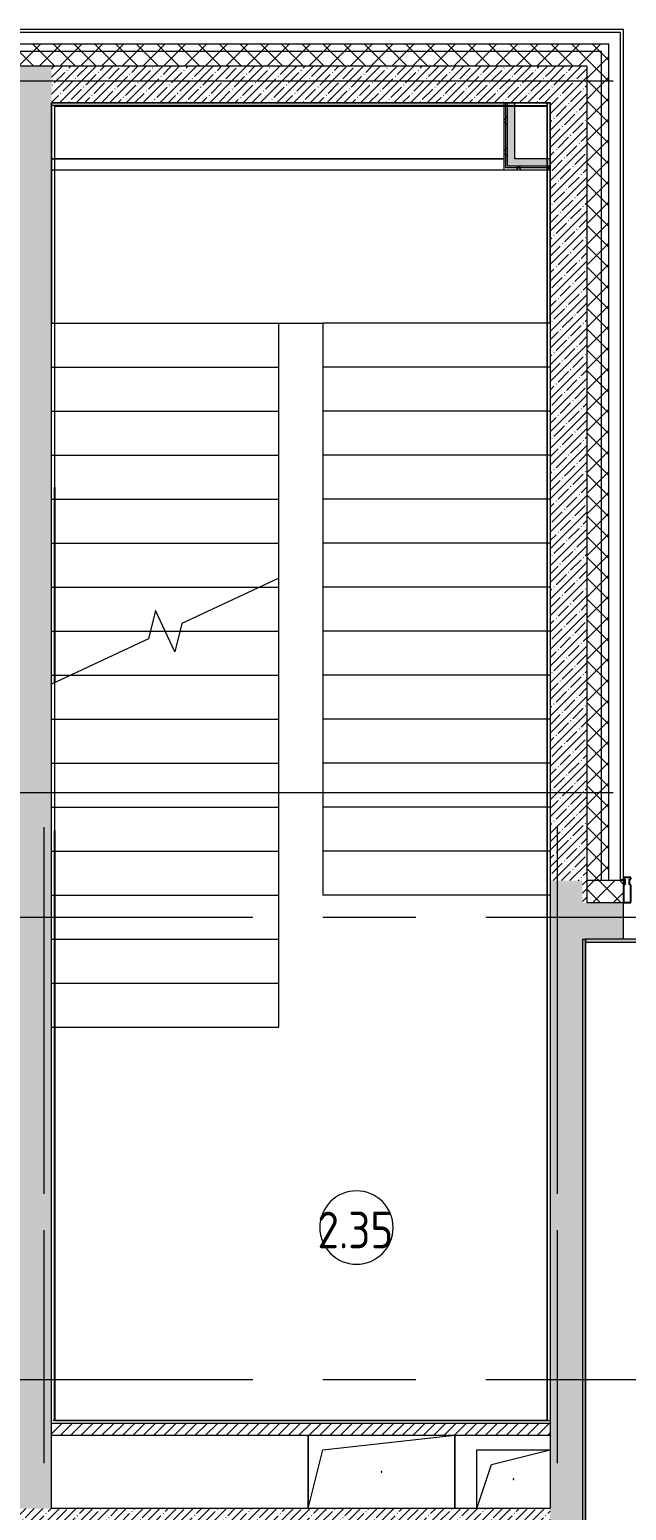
# Model space of a CAD drawing. Header units: millimetres. Extents: x 81609 to 272668, y -8553 to 29000.
# Drawn here: x 89260 to 93330, y 17257 to 27350 of the extents above; entities that cross this region are included whole.
import ezdxf

# ---------------------------------------------------------------- set-up
doc = ezdxf.new("R2010")
doc.units = ezdxf.units.MM
doc.linetypes.add('Осевая', pattern=[3175, 635, -476.25, 1587.5, -476.25])
for name, color, linetype, lineweight in [('A-AREA-IDEN', 7, 'Continuous', 9), ('A-GENM', 7, 'Continuous', 9), ('A-GLAZ-CWMG', 7, 'Continuous', 9), ('A-GLAZ-CWMG-1', 7, 'Continuous', 25), ('A-WALL', 7, 'Continuous', 9), ('I-WALL', 7, 'Continuous', 9), ('S-STRS-1', 7, 'Continuous', 9), ('S-STRS-MBND', 7, 'Continuous', 9), ('Оси', 7, 'Continuous', 9), ('Оси-2', 7, 'Осевая', 9)]:
    doc.layers.add(name, color=color, linetype=linetype, lineweight=lineweight)
doc.layers.add('A-WALL-1', color=7, linetype='Continuous', lineweight=9, true_color=0x3c3c3c)
doc.layers.add('A-WALL-FNSH-1', color=7, linetype='Continuous', lineweight=9, true_color=0x3c3c3c)
doc.styles.add('GOST Common_1', font='GOST_Common.ttf', dxfattribs={"width": 0.9, "height": 250})
pattern_1 = [(45, (0, 0), (-57.024626, 57.024626), []), (45, (57.025, 0), (-57.024626, 57.024626), [100.806, -20.161, 3.353, -16.808])]
pattern_2 = [(45, (0, 0), (-70.71068, 70.71068), []), (135, (0, 0), (-70.71068, -70.71068), [])]
pattern_3 = [(0, (0, 0), (121.92, 30.48), [10.058, -81.382, 10.058, -81.382, -487.68]), (0, (0, 0), (121.92, 30.48), [-182.88, 10.058, -172.822, 10.058, -81.382, -213.36]), (0, (0, 0), (121.92, 30.48), [-457.2, 10.058, -50.902, 10.058, -142.342]), (120, (45.72, 15.24), (-87.356454, 90.345817), [10.058, -81.382, 10.058, -81.382, -487.68]), (120, (45.72, 15.24), (-87.356454, 90.345817), [-182.88, 10.058, -172.822, 10.058, -81.382, -213.36]), (120, (45.72, 15.24), (-87.356454, 90.345817), [-457.2, 10.058, -50.902, 10.058, -142.342]), (240, (60.96, 76.2), (-34.563546, -120.825817), [10.058, -81.382, 10.058, -81.382, -487.68]), (240, (60.96, 76.2), (-34.563546, -120.825817), [-182.88, 10.058, -172.822, 10.058, -81.382, -213.36]), (240, (60.96, 76.2), (-34.563546, -120.825817), [-457.2, 10.058, -50.902, 10.058, -142.342])]
pattern_4 = [(45, (0, 0), (-106.06602, 106.06602), []), (135, (0, 0), (-106.06602, -106.06602), [])]

# ---------------------------------------------------------------- blocks, each defined once
blk = doc.blocks.new('GM_Отверстие прямоугольное _в плите_ - Отверстие-21984622-План размещения напольных электротехнических лючков и розеток 2 этажа в осях 23-33')
at = {"layer": 'A-GENM'}
for p, q in [((-500, -250), (-500, 250)), ((-500, 250), (-500, -250)), ((-400, 150), (500, 250)), ((500, 250), (500, -250)), ((500, -250), (500, 250)), ((-500, -250), (-400, 150))]:
    blk.add_line(p, q, dxfattribs=at)
for start, end in [(360, 180), (180, 360)]:
    blk.add_arc((0, 0), 2.5, start, end, dxfattribs=at)
blk = doc.blocks.new('GM_Отверстие прямоугольное _в плите_ - Отверстие-21958731-План размещения напольных электротехнических лючков и розеток 2 этажа в осях 23-33')
at = {"layer": 'A-GENM'}
for p, q in [((-250, -200), (-250, 200)), ((-250, 200), (250, 200)), ((-150, 100), (250, 200)), ((-250, -200), (-150, 100))]:
    blk.add_line(p, q, dxfattribs=at)
for start, end in [(360, 180), (180, 360)]:
    blk.add_arc((0, 0), 2.5, start, end, dxfattribs=at)
blk = doc.blocks.new('Прямоугольный импост - Импост структурный с накладкой - 170мм-22874499-План размещения напольных электротехнических лючков и розеток 2 этажа в осях 23-33')
at = {"layer": 'A-GLAZ-CWMG-1'}
for p, q in [((0, 160), (-50, 160)), ((-50, 160), (-50, 40)), ((0, 40), (0, 160)), ((-50, 40), (-40, 40)), ((-40, 0), (-50, 0)), ((-50, 0), (-50, -10)), ((-40, 40), (-40, 0)), ((-10, 0), (-10, 40)), ((-10, 40), (0, 40)), ((0, 0), (-10, 0)), ((0, -10), (0, 0)), ((-50, -10), (0, -10))]:
    blk.add_line(p, q, dxfattribs=at)
blk = doc.blocks.new('Зашивка приборов отопления33 - Зашивка приборов отопления-33324347-План размещения напольных электротехнических лючков и розеток 2 этажа в осях 23-33')
at = {"layer": 'A-WALL'}
for p, q in [((124366, 19499), (121281, 19499)), ((121281, 19136), (124366, 19136)), ((124366, 19136), (121281, 19136)), ((121281, 19061), (124366, 19061))]:
    blk.add_line(p, q, dxfattribs=at)
blk = doc.blocks.new('Марка_Помещения - Номер-25198446-План размещения напольных электротехнических лючков и розеток 2 этажа в осях 23-33')
at = {"layer": 'A-AREA-IDEN'}
for start, end in [(360, 180), (180, 360)]:
    blk.add_arc((0, 0), 2.5, start, end, dxfattribs=at)

msp = doc.modelspace()

# ---------------------------------------------------------------- hatches: boundary and pattern name
at = {"layer": 'A-WALL'}
h = msp.add_hatch(dxfattribs=at)
h.set_pattern_fill('FP_1', color=256, style=0, pattern_type=2)
h.set_pattern_definition(pattern_2)
h.paths.add_polyline_path([(93060, 27200), (93160, 27200), (93160, 27250), (84970.7, 27250), (84970.7, 27200), (92296.2, 27200)])
h = msp.add_hatch(dxfattribs=at)
h.set_pattern_fill('FP_1', color=256, style=0, pattern_type=2)
h.set_pattern_definition(pattern_2)
h.paths.add_polyline_path([(93210, 21550), (93210, 27250), (93160, 27250), (93160, 21550)])
h = msp.add_hatch(dxfattribs=at)
h.set_pattern_fill('FP_1', color=256, style=0, pattern_type=2)
h.set_pattern_definition(pattern_2)
h.paths.add_polyline_path([(93060, 27100), (93060, 27200), (84970.7, 27200), (84970.7, 27100), (92296.2, 27100)])
h = msp.add_hatch(dxfattribs=at)
h.set_pattern_fill('FP_1', color=256, style=0, pattern_type=2)
h.set_pattern_definition(pattern_2)
h.paths.add_polyline_path([(93160, 21550), (93160, 27200), (93060, 27200), (93060, 21550)])
h = msp.add_hatch(dxfattribs=at)
h.set_pattern_fill('FP_1', color=256, style=0, pattern_type=2)
h.set_pattern_definition(pattern_2)
h.paths.add_polyline_path([(125080, 21400), (125230, 21400), (125230, 21550), (120150.2, 21550), (120150.2, 21400), (124656.6, 21400)])
h.paths.add_polyline_path([(119250.2, 21400), (119250.2, 21550), (117900.4, 21550), (117900.4, 21400), (118831.7, 21400)])
h.paths.add_polyline_path([(117000.4, 21400), (117000.4, 21550), (115600.4, 21550), (115600.4, 21400), (116890.1, 21400)])
h.paths.add_polyline_path([(113300.4, 21400), (113300.4, 21550), (112150, 21550), (112150, 21400), (113006.9, 21400)])
h.paths.add_polyline_path([(111050, 21400), (111250, 21400), (111250, 21550), (109950.4, 21550), (109950.4, 21400), (110418, 21400)])
h.paths.add_polyline_path([(109050.4, 21400), (109050.4, 21550), (107750.4, 21550), (107750.4, 21400), (108476.4, 21400)])
h.paths.add_polyline_path([(106534.8, 21400), (106850.4, 21400), (106850.4, 21550), (105550.2, 21550), (105550.2, 21400), (106050, 21400)])
h.paths.add_polyline_path([(103250.2, 21400), (103250.2, 21550), (102050, 21550), (102050, 21400), (102651.5, 21400)])
h.paths.add_polyline_path([(100800, 21400), (101150, 21400), (101150, 21550), (96610, 21550), (96610, 21400), (100709.9, 21400)])
h.paths.add_polyline_path([(93310, 21400), (93310, 21550), (93060, 21550), (93060, 21400), (93267, 21400)])
at = {"layer": 'I-WALL'}
h = msp.add_hatch(dxfattribs=at)
h.set_pattern_fill('FP_2', color=256, style=0, pattern_type=2)
h.set_pattern_definition(pattern_1)
h.paths.add_polyline_path([(89160, 17270), (89410, 17270), (89410, 27100), (89160, 27100), (89160, 17610.4)])
h = msp.add_hatch(dxfattribs=at)
h.set_pattern_fill('FP_2', color=256, style=0, pattern_type=2)
h.set_pattern_definition(pattern_1)
h.paths.add_polyline_path([(92790, 26850), (92810, 26850), (92810, 27100), (89410, 27100), (89410, 26850), (92789, 26850)])
h = msp.add_hatch(dxfattribs=at)
h.set_pattern_fill('FP_2', color=256, style=0, pattern_type=2)
h.set_pattern_definition(pattern_1)
h.paths.add_polyline_path([(93060, 21400), (93060, 27100), (92810, 27100), (92810, 21550), (93030, 21550), (93030, 21400)])
h = msp.add_hatch(dxfattribs=at)
h.set_pattern_fill('FP_42', color=256, style=0, pattern_type=2)
h.set_pattern_definition(pattern_4)
h.paths.add_polyline_path([(92507.5, 26395), (92507.5, 26850), (92495, 26850), (92495, 26395)])
h = msp.add_hatch(dxfattribs=at)
h.set_pattern_fill('FP_42', color=256, style=0, pattern_type=2)
h.set_pattern_definition(pattern_4)
h.paths.add_polyline_path([(92520, 26407.5), (92520, 26850), (92507.5, 26850), (92507.5, 26407.5)])
for points in [[(92570, 26420), (92570, 26850), (92520, 26850), (92520, 26420)], [(92810, 26420), (92810, 26470), (92570, 26470), (92570, 26420)]]:
    msp.add_hatch(color=256, dxfattribs=at).paths.add_polyline_path(points)
h = msp.add_hatch(dxfattribs=at)
h.set_pattern_fill('FP_42', color=256, style=0, pattern_type=2)
h.set_pattern_definition(pattern_4)
h.paths.add_polyline_path([(92507.5, 26395), (92810, 26395), (92810, 26407.5), (92507.5, 26407.5)])
h = msp.add_hatch(dxfattribs=at)
h.set_pattern_fill('FP_42', color=256, style=0, pattern_type=2)
h.set_pattern_definition(pattern_4)
h.paths.add_polyline_path([(92570, 26407.5), (92810, 26407.5), (92810, 26420), (92520, 26420), (92520, 26407.5)])
h = msp.add_hatch(dxfattribs=at)
h.set_pattern_fill('FP_2', color=256, style=0, pattern_type=2)
h.set_pattern_definition(pattern_1)
h.paths.add_polyline_path([(93000, 13620), (93000, 13628), (93030, 13628), (93030, 21550), (92810, 21550), (92810, 13620), (92943.4, 13620)])
h = msp.add_hatch(dxfattribs=at)
h.set_pattern_fill('FP_2', color=256, style=0, pattern_type=2)
h.set_pattern_definition(pattern_1)
h.paths.add_polyline_path([(100062.7, 21150), (100560, 21150), (100560, 21400), (96610, 21400), (96610, 21150), (97473.9, 21150)])
h.paths.add_polyline_path([(93030, 21150), (93310, 21150), (93310, 21400), (93030, 21400), (93030, 21262)])
h = msp.add_hatch(dxfattribs=at)
h.set_pattern_fill('FP_41', color=256, style=0, pattern_type=2)
h.set_pattern_definition(pattern_3)
h.paths.add_polyline_path([(93042, 13628), (93050, 13628), (93050, 21150), (93030, 21150), (93030, 13628)])
h = msp.add_hatch(dxfattribs=at)
h.set_pattern_fill('FP_41', color=256, style=0, pattern_type=2)
h.set_pattern_definition(pattern_3)
h.paths.add_polyline_path([(100559, 21130), (100560, 21130), (100560, 21150), (93050.5, 21150), (93050.5, 21130), (100062.7, 21130)])
h = msp.add_hatch(dxfattribs=at)
h.set_pattern_fill('FP_5', color=256, style=0, pattern_type=2)
h.set_pattern_definition([(45, (0, 0), (-35.35534, 35.35534), [])])
h.paths.add_polyline_path([(92810, 17770), (92810, 17850), (89410, 17850), (89410, 17770), (92296.2, 17770)])
h = msp.add_hatch(dxfattribs=at)
h.set_pattern_fill('FP_2', color=256, style=0, pattern_type=2)
h.set_pattern_definition(pattern_1)
h.paths.add_polyline_path([(92376.7, 17050), (92810, 17050), (92810, 17270), (86490, 17270), (86490, 17050), (92296.2, 17050)])

# ---------------------------------------------------------------- linework, layer by layer
at = {"layer": 'A-WALL'}
for p, q in [((93290, 27330), (84970.7, 27330)), ((93210, 27250), (84970.7, 27250)), ((93210, 21550), (93210, 27250)), ((93290, 21550), (93290, 27330)), ((93160, 27200), (84970.7, 27200)), ((93160, 21550), (93160, 27200)), ((93060, 27100), (93060, 21400)), ((92507.5, 26407.5), (92507.5, 26850)), ((92520, 26420), (92520, 26850)), ((89431, 26829), (89430, 26829)), ((92789, 26829), (92789, 26830)), ((92810, 26407.5), (92507.5, 26407.5)), ((92810, 26420), (92520, 26420)), ((93310, 21550), (93060, 21550)), ((93290, 21558), (93310, 21558)), ((93310, 21553), (93290, 21553)), ((93060, 21400), (93310, 21400)), ((93030, 21150), (93050, 21150)), ((93030, 21150), (93030, 13628))]:
    msp.add_line(p, q, dxfattribs=at)
at = {"layer": 'A-WALL-1'}
for p, q in [((93060, 27100), (84970.7, 27100)), ((93060, 27100), (89160, 27100)), ((89410, 17270), (89410, 26850)), ((89410, 26850), (92810, 26850)), ((92495, 26850), (92495, 26395)), ((92570, 26470), (92570, 26850)), ((92810, 26850), (92810, 21150)), ((92810, 26470), (92570, 26470)), ((92495, 26395), (92810, 26395)), ((92810, 21550), (92810, 17270)), ((93310, 21150), (93310, 21550)), ((96610, 21150), (93050, 21150)), ((93050, 13628), (93050, 21150)), ((93050.5, 21150), (93050.5, 21130)), ((93050.5, 21130), (100560, 21130)), ((92810, 17850), (89410, 17850)), ((89410, 17770), (92810, 17770)), ((92810, 17270), (89410, 17270))]:
    msp.add_line(p, q, dxfattribs=at)
at = {"layer": 'A-WALL-FNSH-1'}
for p, q in [((93310, 27350), (84970.7, 27350)), ((93310, 21550), (93310, 27350)), ((92789, 26850), (92789, 26830)), ((92790, 23544.6), (92790, 26850)), ((92789, 26830), (89430, 26830)), ((89430, 26830), (89430, 24230.4)), ((89431, 26829), (92789, 26829)), ((89431, 24230.4), (89431, 26829)), ((92789, 26829), (92789, 23544.6)), ((89430, 24230.4), (89431, 24230.4)), ((89431, 23956.4), (89430, 23956.4)), ((89430, 22897.9), (89430, 21891.8)), ((89431, 21891.8), (89431, 22898.4)), ((89431, 21891.8), (89430, 21891.8)), ((93056.5, 21130), (93056.5, 21129)), ((89430, 17871), (89430, 17870)), ((89430, 17870), (92800, 17870)), ((92800, 17870), (92800, 17871))]:
    msp.add_line(p, q, dxfattribs=at)
at = {"layer": 'I-WALL'}
for p, q in [((89430, 22897.9), (89430, 24230.4)), ((89431, 24230.4), (89431, 22898.4)), ((92789, 17871), (92789, 23544.6)), ((92790, 23544.6), (92790, 17871)), ((92789, 22269.6), (92790, 22269.6)), ((89430, 17871), (89430, 21891.8)), ((89431, 21891.8), (89431, 17871)), ((92790, 21744.6), (92789, 21744.6)), ((89431, 21350.4), (89430, 21350.4)), ((96597.5, 21129), (93050, 21129)), ((93051, 21129), (93051, 13640)), ((89420, 17871), (89420, 17872)), ((89420, 17872), (92800, 17872)), ((92800, 17871), (89420, 17871)), ((92800, 17872), (92800, 17871))]:
    msp.add_line(p, q, dxfattribs=at)
at = {"layer": 'S-STRS-1'}
for p, q in [((89410, 25350), (90960, 25350)), ((89410, 25350), (90960, 25350)), ((90960, 25350), (91260, 25350)), ((90960, 25050), (90960, 25350)), ((92810, 25350), (91260, 25350)), ((91260, 25350), (91260, 25050)), ((92810, 25350), (91260, 25350)), ((89410, 25050), (90960, 25050)), ((89410, 25050), (90960, 25050)), ((90960, 24750), (90960, 25050)), ((91260, 25050), (91260, 24750)), ((92810, 25050), (91260, 25050)), ((92810, 25050), (91260, 25050)), ((89410, 24750), (90960, 24750)), ((89410, 24750), (90960, 24750)), ((90960, 24450), (90960, 24750)), ((91260, 24750), (91260, 24450)), ((92810, 24750), (91260, 24750)), ((92810, 24750), (91260, 24750)), ((89410, 24450), (90960, 24450)), ((89410, 24450), (90960, 24450)), ((90960, 24150), (90960, 24450)), ((91260, 24450), (91260, 24150)), ((92810, 24450), (91260, 24450)), ((92810, 24450), (91260, 24450)), ((89410, 24150), (90960, 24150)), ((89410, 24150), (90960, 24150)), ((90960, 23850), (90960, 24150)), ((91260, 24150), (91260, 23850)), ((92810, 24150), (91260, 24150)), ((92810, 24150), (91260, 24150)), ((89410, 23850), (90960, 23850)), ((89410, 23850), (90960, 23850)), ((90960, 23611.4), (90960, 23850)), ((91260, 23850), (91260, 23550)), ((92810, 23850), (91260, 23850)), ((92810, 23850), (91260, 23850)), ((89410, 23550), (90828.4, 23550)), ((89410, 23550), (90828.4, 23550)), ((90828.4, 23550), (90960, 23550)), ((90828.4, 23550), (90960, 23550)), ((90960, 23550), (90960, 23611.4)), ((90960, 23250), (90960, 23550)), ((91260, 23550), (91260, 23250)), ((92810, 23550), (91260, 23550)), ((92810, 23550), (91260, 23550)), ((89410, 23250), (90084.6, 23250)), ((89410, 23250), (90084.6, 23250)), ((90084.6, 23250), (90185, 23250)), ((90084.6, 23250), (90185, 23250)), ((90185, 23250), (90285.4, 23250)), ((90185, 23250), (90285.4, 23250)), ((90285.4, 23250), (90960, 23250)), ((90285.4, 23250), (90960, 23250)), ((90960, 22950), (90960, 23250)), ((91260, 23250), (91260, 22950)), ((92810, 23250), (91260, 23250)), ((92810, 23250), (91260, 23250)), ((89410, 22950), (89541.6, 22950)), ((89410, 22950), (89541.6, 22950)), ((89541.6, 22950), (90960, 22950)), ((89541.6, 22950), (90960, 22950)), ((90960, 22650), (90960, 22950)), ((91260, 22950), (91260, 22650)), ((92810, 22950), (91260, 22950)), ((92810, 22950), (91260, 22950)), ((89410, 22650), (90960, 22650)), ((89410, 22650), (90960, 22650)), ((90960, 22350), (90960, 22650)), ((91260, 22650), (91260, 22350)), ((92810, 22650), (91260, 22650)), ((92810, 22650), (91260, 22650)), ((89410, 22350), (90960, 22350)), ((89410, 22350), (90960, 22350)), ((90960, 22050), (90960, 22350)), ((92810, 22350), (91260, 22350)), ((89410, 22050), (90960, 22050)), ((89410, 22050), (90960, 22050)), ((90960, 21750), (90960, 22050)), ((89410, 21750), (90960, 21750)), ((89410, 21750), (90960, 21750)), ((90960, 21450), (90960, 21750)), ((89410, 21450), (90960, 21450)), ((89410, 21450), (90960, 21450)), ((90960, 21150), (90960, 21450)), ((89410, 21150), (90960, 21150)), ((89410, 21150), (90960, 21150)), ((90960, 20850), (90960, 21150)), ((89410, 20850), (90960, 20850)), ((89410, 20850), (90960, 20850)), ((90960, 20550), (90960, 20850)), ((89410, 20550), (90960, 20550)), ((89410, 20550), (90960, 20550))]:
    msp.add_line(p, q, dxfattribs=at)
at = {"layer": 'S-STRS-MBND'}
for p, q in [((89410, 26850), (89410, 25350)), ((92810, 26850), (89410, 26850)), ((92810, 25350), (92810, 26850)), ((89410, 25350), (90960, 25350)), ((89410, 23550), (89410, 25350)), ((89410, 25350), (90960, 25350)), ((90960, 25350), (91260, 25350)), ((90960, 23611.4), (90960, 25350)), ((92810, 25350), (91260, 25350)), ((91260, 25350), (91260, 21450)), ((92810, 25350), (91260, 25350)), ((92810, 25350), (92810, 21450)), ((89410, 25050), (90960, 25050)), ((89410, 25050), (90960, 25050)), ((92810, 25050), (91260, 25050)), ((92810, 25050), (91260, 25050)), ((89410, 24750), (90960, 24750)), ((89410, 24750), (90960, 24750)), ((92810, 24750), (91260, 24750)), ((92810, 24750), (91260, 24750)), ((89410, 24450), (90960, 24450)), ((89410, 24450), (90960, 24450)), ((92810, 24450), (91260, 24450)), ((92810, 24450), (91260, 24450)), ((89410, 24150), (90960, 24150)), ((89410, 24150), (90960, 24150)), ((92810, 24150), (91260, 24150)), ((92810, 24150), (91260, 24150)), ((89410, 23850), (90960, 23850)), ((89410, 23850), (90960, 23850)), ((92810, 23850), (91260, 23850)), ((92810, 23850), (91260, 23850)), ((89410, 23550), (90828.4, 23550)), ((89410, 23550), (90828.4, 23550)), ((90960, 23611.4), (90298.3, 23302.8)), ((92810, 23550), (91260, 23550)), ((92810, 23550), (91260, 23550)), ((90119, 23391.6), (90071.7, 23197.2)), ((90251, 23108.4), (90119, 23391.6)), ((89410, 23250), (90084.6, 23250)), ((89410, 23250), (90084.6, 23250)), ((90185, 23250), (90285.4, 23250)), ((90185, 23250), (90285.4, 23250)), ((90298.3, 23302.8), (90251, 23108.4)), ((92810, 23250), (91260, 23250)), ((92810, 23250), (91260, 23250)), ((90071.7, 23197.2), (89410, 22888.6)), ((89410, 22950), (89541.6, 22950)), ((89410, 22950), (89541.6, 22950)), ((92810, 22950), (91260, 22950)), ((92810, 22950), (91260, 22950)), ((92810, 22650), (91260, 22650)), ((92810, 22650), (91260, 22650)), ((92810, 22350), (91260, 22350)), ((92810, 22350), (91260, 22350)), ((92810, 22050), (91260, 22050)), ((92810, 22050), (91260, 22050)), ((92810, 21750), (91260, 21750)), ((92810, 21750), (91260, 21750)), ((92810, 21450), (91260, 21450))]:
    msp.add_line(p, q, dxfattribs=at)
at = {"layer": 'Оси'}
for p, q in [((90740, 27000), (93240, 27000)), ((90740, 22150), (93240, 22150)), ((89360, 19415.1), (89360, 21915.1)), ((92860, 19415.1), (92860, 21915.1))]:
    msp.add_line(p, q, dxfattribs=at)
at = {"layer": 'Оси-2'}
for p, q in [((84909.3, 27000), (90740, 27000)), ((84909.3, 22150), (90740, 22150)), ((84909.3, 21300), (122580, 21300)), ((89360, 593.7), (89360, 19415.1)), ((92860, 593.7), (92860, 19415.1)), ((84909.3, 18150), (122760, 18150))]:
    msp.add_line(p, q, dxfattribs=at)

# ---------------------------------------------------------------- block references
at = {"layer": 'A-AREA-IDEN', "xscale": 99.99999999999993, "yscale": 99.99999999999993, "zscale": 99.99999999999993}
msp.add_blockref('Марка_Помещения - Номер-25198446-План размещения напольных электротехнических лючков и розеток 2 этажа в осях 23-33', (91489, 19185), dxfattribs=at)
at = {"layer": 'A-GENM'}
for name, p in [('GM_Отверстие прямоугольное _в плите_ - Отверстие-21984622-План размещения напольных электротехнических лючков и розеток 2 этажа в осях 23-33', (91660, 17520)), ('GM_Отверстие прямоугольное _в плите_ - Отверстие-21958731-План размещения напольных электротехнических лючков и розеток 2 этажа в осях 23-33', (92560, 17470))]:
    msp.add_blockref(name, p, dxfattribs=at)
at = {"layer": 'A-GLAZ-CWMG', "rotation": 180}
msp.add_blockref('Прямоугольный импост - Импост структурный с накладкой - 170мм-22874499-План размещения напольных электротехнических лючков и розеток 2 этажа в осях 23-33', (93310, 21560), dxfattribs=at)
at = {"layer": 'A-WALL'}
msp.add_blockref('Зашивка приборов отопления33 - Зашивка приборов отопления-33324347-План размещения напольных электротехнических лючков и розеток 2 этажа в осях 23-33', (-31870.9, 7333.7), dxfattribs=at)

# ---------------------------------------------------------------- texts
at = {"layer": 'A-AREA-IDEN', "insert": (91223.2, 19293.6), "char_height": 250, "width": 663.797, "attachment_point": 1, "style": 'GOST Common_1'}
msp.add_mtext('2.35', dxfattribs=at)

doc.saveas('drawing.dxf')
